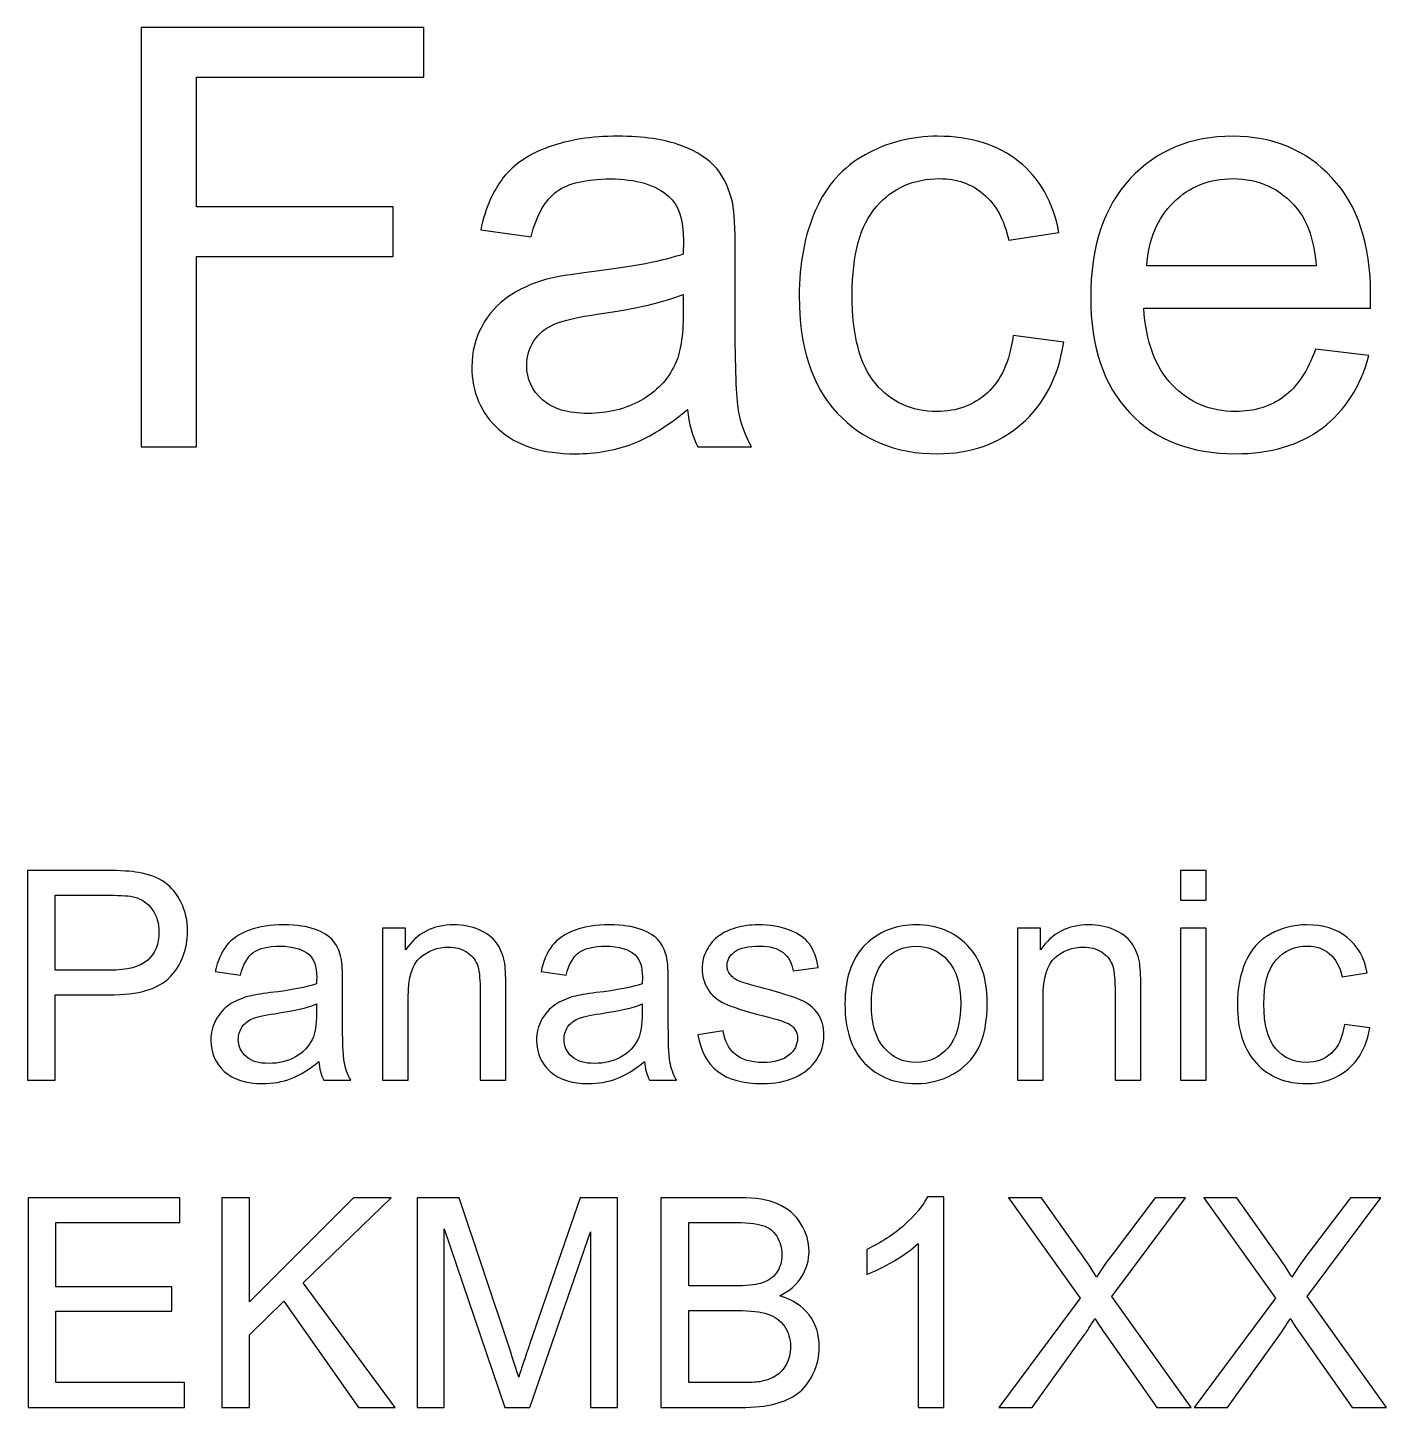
# Model space of a CAD drawing. Header units: inches. Extents: x -3.1 to 14.9, y -9.8 to 5.5.
# Drawn here: x 8.542 to 9.316, y 3.366 to 4.151 of the extents above; entities that cross this region are included whole.
import ezdxf

# ---------------------------------------------------------------- set-up
doc = ezdxf.new("R2010")
doc.units = ezdxf.units.IN
doc.header["$MEASUREMENT"] = 0
doc.layers.add('Layer 1', color=7, linetype='Continuous')

msp = doc.modelspace()

# ---------------------------------------------------------------- linework, layer by layer
at = {"layer": 'Layer 1', "color": 250}
for points, knots in [([(8.6067, 3.91239), (8.6067, 3.91239), (8.6067, 4.151), (8.6067, 4.151), (8.6067, 4.151), (8.6067, 4.151), (8.7677, 4.151), (8.7677, 4.151), (8.7677, 4.151), (8.7677, 4.151), (8.7677, 4.12283), (8.7677, 4.12283), (8.7677, 4.12283), (8.7677, 4.12283), (8.63831, 4.12283), (8.63831, 4.12283), (8.63831, 4.12283), (8.63831, 4.12283), (8.63831, 4.04894), (8.63831, 4.04894), (8.63831, 4.04894), (8.63831, 4.04894), (8.75026, 4.04894), (8.75026, 4.04894), (8.75026, 4.04894), (8.75026, 4.04894), (8.75026, 4.02078), (8.75026, 4.02078), (8.75026, 4.02078), (8.75026, 4.02078), (8.63831, 4.02078), (8.63831, 4.02078), (8.63831, 4.02078), (8.63831, 4.02078), (8.63831, 3.91239), (8.63831, 3.91239), (8.63831, 3.91239), (8.63831, 3.91239), (8.6067, 3.91239), (8.6067, 3.91239)], [0, 0, 0, 0, 0.090909, 0.090909, 0.090909, 0.090909, 0.181818, 0.181818, 0.181818, 0.181818, 0.272727, 0.272727, 0.272727, 0.272727, 0.363636, 0.363636, 0.363636, 0.363636, 0.454545, 0.454545, 0.454545, 0.454545, 0.545455, 0.545455, 0.545455, 0.545455, 0.636364, 0.636364, 0.636364, 0.636364, 0.727273, 0.727273, 0.727273, 0.727273, 0.818182, 0.818182, 0.818182, 0.818182, 1, 1, 1, 1]), ([(8.91776, 3.93372), (8.90687, 3.9245), (8.89642, 3.918), (8.88642, 3.91417), (8.88642, 3.91417), (8.87637, 3.91039), (8.86559, 3.9085), (8.85409, 3.9085), (8.85409, 3.9085), (8.83509, 3.9085), (8.82053, 3.91311), (8.81031, 3.92239), (8.81031, 3.92239), (8.80014, 3.93167), (8.79503, 3.94355), (8.79503, 3.95794), (8.79503, 3.95794), (8.79503, 3.96644), (8.79692, 3.97417), (8.80081, 3.98117), (8.80081, 3.98117), (8.80464, 3.98817), (8.8097, 3.99378), (8.81592, 3.998), (8.81592, 3.998), (8.8222, 4.00222), (8.8292, 4.00544), (8.83703, 4.00761), (8.83703, 4.00761), (8.84276, 4.00911), (8.85142, 4.01061), (8.86303, 4.012), (8.86303, 4.012), (8.8867, 4.01483), (8.90414, 4.01817), (8.91531, 4.02211), (8.91531, 4.02211), (8.91542, 4.02611), (8.91548, 4.02867), (8.91548, 4.02972), (8.91548, 4.02972), (8.91548, 4.04167), (8.9127, 4.05011), (8.90714, 4.05494), (8.90714, 4.05494), (8.8997, 4.06161), (8.88853, 4.06489), (8.87381, 4.06489), (8.87381, 4.06489), (8.86003, 4.06489), (8.84987, 4.0625), (8.84326, 4.05767), (8.84326, 4.05767), (8.8367, 4.05283), (8.83187, 4.04428), (8.8287, 4.032), (8.8287, 4.032), (8.8287, 4.032), (8.80009, 4.03594), (8.80009, 4.03594), (8.80009, 4.03594), (8.8027, 4.04817), (8.80698, 4.05811), (8.81292, 4.06561), (8.81292, 4.06561), (8.81887, 4.07317), (8.82753, 4.079), (8.83881, 4.08306), (8.83881, 4.08306), (8.85009, 4.08711), (8.86314, 4.08917), (8.87803, 4.08917), (8.87803, 4.08917), (8.89281, 4.08917), (8.90476, 4.08739), (8.91398, 4.08394), (8.91398, 4.08394), (8.9232, 4.08044), (8.92998, 4.07611), (8.93437, 4.07083), (8.93437, 4.07083), (8.9387, 4.06555), (8.9417, 4.05894), (8.94348, 4.05089), (8.94348, 4.05089), (8.94442, 4.04589), (8.94492, 4.03689), (8.94492, 4.02389), (8.94492, 4.02389), (8.94492, 4.02389), (8.94492, 3.98483), (8.94492, 3.98483), (8.94492, 3.98483), (8.94492, 3.95755), (8.94553, 3.94033), (8.94681, 3.93317), (8.94681, 3.93317), (8.94803, 3.92594), (8.95053, 3.919), (8.9542, 3.91239), (8.9542, 3.91239), (8.9542, 3.91239), (8.92359, 3.91239), (8.92359, 3.91239), (8.92359, 3.91239), (8.92059, 3.91844), (8.91859, 3.92555), (8.91776, 3.93372)], [0, 0, 0, 0, 0.035714, 0.035714, 0.035714, 0.035714, 0.071429, 0.071429, 0.071429, 0.071429, 0.107143, 0.107143, 0.107143, 0.107143, 0.142857, 0.142857, 0.142857, 0.142857, 0.178571, 0.178571, 0.178571, 0.178571, 0.214286, 0.214286, 0.214286, 0.214286, 0.25, 0.25, 0.25, 0.25, 0.285714, 0.285714, 0.285714, 0.285714, 0.321429, 0.321429, 0.321429, 0.321429, 0.357143, 0.357143, 0.357143, 0.357143, 0.392857, 0.392857, 0.392857, 0.392857, 0.428571, 0.428571, 0.428571, 0.428571, 0.464286, 0.464286, 0.464286, 0.464286, 0.5, 0.5, 0.5, 0.5, 0.535714, 0.535714, 0.535714, 0.535714, 0.571429, 0.571429, 0.571429, 0.571429, 0.607143, 0.607143, 0.607143, 0.607143, 0.642857, 0.642857, 0.642857, 0.642857, 0.678571, 0.678571, 0.678571, 0.678571, 0.714286, 0.714286, 0.714286, 0.714286, 0.75, 0.75, 0.75, 0.75, 0.785714, 0.785714, 0.785714, 0.785714, 0.821429, 0.821429, 0.821429, 0.821429, 0.857143, 0.857143, 0.857143, 0.857143, 0.892857, 0.892857, 0.892857, 0.892857, 0.928571, 0.928571, 0.928571, 0.928571, 1, 1, 1, 1]), ([(9.10315, 3.97572), (9.10315, 3.97572), (9.13192, 3.97194), (9.13192, 3.97194), (9.13192, 3.97194), (9.12881, 3.95211), (9.12076, 3.93655), (9.10776, 3.92533), (9.10776, 3.92533), (9.09481, 3.91411), (9.07887, 3.9085), (9.05998, 3.9085), (9.05998, 3.9085), (9.03637, 3.9085), (9.01731, 3.91622), (9.00298, 3.93167), (9.00298, 3.93167), (8.98859, 3.94711), (8.98137, 3.96928), (8.98137, 3.99817), (8.98137, 3.99817), (8.98137, 4.01683), (8.98448, 4.03317), (8.99065, 4.04717), (8.99065, 4.04717), (8.99687, 4.06117), (9.00626, 4.07167), (9.01892, 4.07867), (9.01892, 4.07867), (9.03153, 4.08567), (9.04531, 4.08917), (9.06015, 4.08917), (9.06015, 4.08917), (9.07892, 4.08917), (9.09431, 4.08439), (9.1062, 4.07489), (9.1062, 4.07489), (9.11815, 4.06539), (9.12581, 4.05194), (9.1292, 4.03444), (9.1292, 4.03444), (9.1292, 4.03444), (9.1007, 4.03005), (9.1007, 4.03005), (9.1007, 4.03005), (9.09798, 4.04167), (9.0932, 4.05039), (9.08631, 4.05628), (9.08631, 4.05628), (9.07942, 4.06211), (9.07109, 4.06505), (9.06131, 4.06505), (9.06131, 4.06505), (9.04653, 4.06505), (9.03453, 4.05978), (9.02531, 4.04917), (9.02531, 4.04917), (9.01609, 4.03861), (9.01148, 4.02189), (9.01148, 3.999), (9.01148, 3.999), (9.01148, 3.97578), (9.01592, 3.95889), (9.02487, 3.94833), (9.02487, 3.94833), (9.03376, 3.93783), (9.04537, 3.93255), (9.0597, 3.93255), (9.0597, 3.93255), (9.0712, 3.93255), (9.08076, 3.93611), (9.08848, 3.94317), (9.08848, 3.94317), (9.0962, 3.95022), (9.10109, 3.96105), (9.10315, 3.97572)], [0, 0, 0, 0, 0.05, 0.05, 0.05, 0.05, 0.1, 0.1, 0.1, 0.1, 0.15, 0.15, 0.15, 0.15, 0.2, 0.2, 0.2, 0.2, 0.25, 0.25, 0.25, 0.25, 0.3, 0.3, 0.3, 0.3, 0.35, 0.35, 0.35, 0.35, 0.4, 0.4, 0.4, 0.4, 0.45, 0.45, 0.45, 0.45, 0.5, 0.5, 0.5, 0.5, 0.55, 0.55, 0.55, 0.55, 0.6, 0.6, 0.6, 0.6, 0.65, 0.65, 0.65, 0.65, 0.7, 0.7, 0.7, 0.7, 0.75, 0.75, 0.75, 0.75, 0.8, 0.8, 0.8, 0.8, 0.85, 0.85, 0.85, 0.85, 0.9, 0.9, 0.9, 0.9, 1, 1, 1, 1]), ([(9.27531, 3.96805), (9.27531, 3.96805), (9.30559, 3.96433), (9.30559, 3.96433), (9.30559, 3.96433), (9.30081, 3.94661), (9.29198, 3.93289), (9.27909, 3.92311), (9.27909, 3.92311), (9.26615, 3.91339), (9.24965, 3.9085), (9.22959, 3.9085), (9.22959, 3.9085), (9.20431, 3.9085), (9.18426, 3.91628), (9.16948, 3.93183), (9.16948, 3.93183), (9.15465, 3.94739), (9.14726, 3.96922), (9.14726, 3.99733), (9.14726, 3.99733), (9.14726, 4.02644), (9.15476, 4.049), (9.1697, 4.06505), (9.1697, 4.06505), (9.1847, 4.08111), (9.20409, 4.08917), (9.22798, 4.08917), (9.22798, 4.08917), (9.25109, 4.08917), (9.26998, 4.08128), (9.28459, 4.06555), (9.28459, 4.06555), (9.29926, 4.04983), (9.30659, 4.02767), (9.30659, 3.99917), (9.30659, 3.99917), (9.30659, 3.99739), (9.30654, 3.99478), (9.30643, 3.99133), (9.30643, 3.99133), (9.30643, 3.99133), (9.17754, 3.99133), (9.17754, 3.99133), (9.17754, 3.99133), (9.17859, 3.97233), (9.18398, 3.95778), (9.19365, 3.94772), (9.19365, 3.94772), (9.20331, 3.93761), (9.21531, 3.93255), (9.22976, 3.93255), (9.22976, 3.93255), (9.24048, 3.93255), (9.24965, 3.93539), (9.25726, 3.94105), (9.25726, 3.94105), (9.26487, 3.94667), (9.27087, 3.95567), (9.27531, 3.96805)], [0, 0, 0, 0, 0.0625, 0.0625, 0.0625, 0.0625, 0.125, 0.125, 0.125, 0.125, 0.1875, 0.1875, 0.1875, 0.1875, 0.25, 0.25, 0.25, 0.25, 0.3125, 0.3125, 0.3125, 0.3125, 0.375, 0.375, 0.375, 0.375, 0.4375, 0.4375, 0.4375, 0.4375, 0.5, 0.5, 0.5, 0.5, 0.5625, 0.5625, 0.5625, 0.5625, 0.625, 0.625, 0.625, 0.625, 0.6875, 0.6875, 0.6875, 0.6875, 0.75, 0.75, 0.75, 0.75, 0.8125, 0.8125, 0.8125, 0.8125, 0.875, 0.875, 0.875, 0.875, 1, 1, 1, 1]), ([(9.17915, 4.01544), (9.17915, 4.01544), (9.27565, 4.01544), (9.27565, 4.01544), (9.27565, 4.01544), (9.27437, 4.02994), (9.27065, 4.04089), (9.26459, 4.04811), (9.26459, 4.04811), (9.25526, 4.05939), (9.24315, 4.06505), (9.22831, 4.06505), (9.22831, 4.06505), (9.21487, 4.06505), (9.20354, 4.06055), (9.19437, 4.05155), (9.19437, 4.05155), (9.1852, 4.04255), (9.18015, 4.0305), (9.17915, 4.01544)], [0, 0, 0, 0, 0.166667, 0.166667, 0.166667, 0.166667, 0.333333, 0.333333, 0.333333, 0.333333, 0.5, 0.5, 0.5, 0.5, 0.666667, 0.666667, 0.666667, 0.666667, 1, 1, 1, 1]), ([(8.91531, 3.99917), (8.90464, 3.99478), (8.8887, 3.99111), (8.86748, 3.98805), (8.86748, 3.98805), (8.85542, 3.98633), (8.84687, 3.98439), (8.84192, 3.98222), (8.84192, 3.98222), (8.83692, 3.98005), (8.83303, 3.97689), (8.83037, 3.97267), (8.83037, 3.97267), (8.82764, 3.9685), (8.82626, 3.96389), (8.82626, 3.95878), (8.82626, 3.95878), (8.82626, 3.95094), (8.82926, 3.94444), (8.83514, 3.93922), (8.83514, 3.93922), (8.84103, 3.93405), (8.8497, 3.93144), (8.86109, 3.93144), (8.86109, 3.93144), (8.87237, 3.93144), (8.88242, 3.93389), (8.8912, 3.93883), (8.8912, 3.93883), (8.89998, 3.94378), (8.90648, 3.95055), (8.91059, 3.95911), (8.91059, 3.95911), (8.91376, 3.96572), (8.91531, 3.9755), (8.91531, 3.98839), (8.91531, 3.98839), (8.91531, 3.98839), (8.91531, 3.99917), (8.91531, 3.99917)], [0, 0, 0, 0, 0.090909, 0.090909, 0.090909, 0.090909, 0.181818, 0.181818, 0.181818, 0.181818, 0.272727, 0.272727, 0.272727, 0.272727, 0.363636, 0.363636, 0.363636, 0.363636, 0.454545, 0.454545, 0.454545, 0.454545, 0.545455, 0.545455, 0.545455, 0.545455, 0.636364, 0.636364, 0.636364, 0.636364, 0.727273, 0.727273, 0.727273, 0.727273, 0.818182, 0.818182, 0.818182, 0.818182, 1, 1, 1, 1]), ([(8.54215, 3.55206), (8.54215, 3.55206), (8.54215, 3.67136), (8.54215, 3.67136), (8.54215, 3.67136), (8.54215, 3.67136), (8.58715, 3.67136), (8.58715, 3.67136), (8.58715, 3.67136), (8.59506, 3.67136), (8.60112, 3.67098), (8.60528, 3.67022), (8.60528, 3.67022), (8.61115, 3.66925), (8.61606, 3.66739), (8.62003, 3.66464), (8.62003, 3.66464), (8.62398, 3.66192), (8.62717, 3.65806), (8.62959, 3.65314), (8.62959, 3.65314), (8.632, 3.6482), (8.6332, 3.64278), (8.6332, 3.63686), (8.6332, 3.63686), (8.6332, 3.62672), (8.62998, 3.61811), (8.62353, 3.61109), (8.62353, 3.61109), (8.61706, 3.60409), (8.60539, 3.60056), (8.58853, 3.60056), (8.58853, 3.60056), (8.58853, 3.60056), (8.55792, 3.60056), (8.55792, 3.60056), (8.55792, 3.60056), (8.55792, 3.60056), (8.55792, 3.55206), (8.55792, 3.55206), (8.55792, 3.55206), (8.55792, 3.55206), (8.54215, 3.55206), (8.54215, 3.55206)], [0, 0, 0, 0, 0.083333, 0.083333, 0.083333, 0.083333, 0.166667, 0.166667, 0.166667, 0.166667, 0.25, 0.25, 0.25, 0.25, 0.333333, 0.333333, 0.333333, 0.333333, 0.416667, 0.416667, 0.416667, 0.416667, 0.5, 0.5, 0.5, 0.5, 0.583333, 0.583333, 0.583333, 0.583333, 0.666667, 0.666667, 0.666667, 0.666667, 0.75, 0.75, 0.75, 0.75, 0.833333, 0.833333, 0.833333, 0.833333, 1, 1, 1, 1]), ([(9.1983, 3.6545), (9.1983, 3.6545), (9.1983, 3.67136), (9.1983, 3.67136), (9.1983, 3.67136), (9.1983, 3.67136), (9.21297, 3.67136), (9.21297, 3.67136), (9.21297, 3.67136), (9.21297, 3.67136), (9.21297, 3.6545), (9.21297, 3.6545), (9.21297, 3.6545), (9.21297, 3.6545), (9.1983, 3.6545), (9.1983, 3.6545)], [0, 0, 0, 0, 0.2, 0.2, 0.2, 0.2, 0.4, 0.4, 0.4, 0.4, 0.6, 0.6, 0.6, 0.6, 1, 1, 1, 1]), ([(8.55792, 3.61464), (8.55792, 3.61464), (8.58878, 3.61464), (8.58878, 3.61464), (8.58878, 3.61464), (8.59898, 3.61464), (8.60623, 3.61653), (8.6105, 3.62033), (8.6105, 3.62033), (8.61478, 3.62414), (8.61692, 3.62948), (8.61692, 3.63636), (8.61692, 3.63636), (8.61692, 3.64136), (8.61567, 3.64564), (8.61315, 3.6492), (8.61315, 3.6492), (8.61062, 3.65275), (8.60731, 3.65509), (8.60317, 3.65622), (8.60317, 3.65622), (8.6005, 3.65692), (8.59562, 3.65728), (8.58845, 3.65728), (8.58845, 3.65728), (8.58845, 3.65728), (8.55792, 3.65728), (8.55792, 3.65728), (8.55792, 3.65728), (8.55792, 3.65728), (8.55792, 3.61464), (8.55792, 3.61464)], [0, 0, 0, 0, 0.111111, 0.111111, 0.111111, 0.111111, 0.222222, 0.222222, 0.222222, 0.222222, 0.333333, 0.333333, 0.333333, 0.333333, 0.444444, 0.444444, 0.444444, 0.444444, 0.555556, 0.555556, 0.555556, 0.555556, 0.666667, 0.666667, 0.666667, 0.666667, 0.777778, 0.777778, 0.777778, 0.777778, 1, 1, 1, 1]), ([(8.70784, 3.56272), (8.70239, 3.55811), (8.69717, 3.55487), (8.69217, 3.55295), (8.69217, 3.55295), (8.68714, 3.55106), (8.68176, 3.55011), (8.676, 3.55011), (8.676, 3.55011), (8.6665, 3.55011), (8.65923, 3.55242), (8.65411, 3.55706), (8.65411, 3.55706), (8.64903, 3.5617), (8.64648, 3.56764), (8.64648, 3.57484), (8.64648, 3.57484), (8.64648, 3.57909), (8.64742, 3.58295), (8.64937, 3.58645), (8.64937, 3.58645), (8.65128, 3.58995), (8.65381, 3.59275), (8.65692, 3.59487), (8.65692, 3.59487), (8.66006, 3.59698), (8.66356, 3.59859), (8.66748, 3.59967), (8.66748, 3.59967), (8.67034, 3.60042), (8.67467, 3.60117), (8.68048, 3.60187), (8.68048, 3.60187), (8.69231, 3.60328), (8.70103, 3.60495), (8.70661, 3.60692), (8.70661, 3.60692), (8.70667, 3.60892), (8.7067, 3.6102), (8.7067, 3.61072), (8.7067, 3.61072), (8.7067, 3.6167), (8.70531, 3.62092), (8.70253, 3.62333), (8.70253, 3.62333), (8.69881, 3.62667), (8.69322, 3.62831), (8.68587, 3.62831), (8.68587, 3.62831), (8.67898, 3.62831), (8.67389, 3.62711), (8.67059, 3.6247), (8.67059, 3.6247), (8.66731, 3.62228), (8.66489, 3.618), (8.66331, 3.61186), (8.66331, 3.61186), (8.66331, 3.61186), (8.649, 3.61383), (8.649, 3.61383), (8.649, 3.61383), (8.65031, 3.61995), (8.65245, 3.62492), (8.65542, 3.62867), (8.65542, 3.62867), (8.65839, 3.63245), (8.66273, 3.63536), (8.66837, 3.63739), (8.66837, 3.63739), (8.674, 3.63942), (8.68053, 3.64045), (8.68798, 3.64045), (8.68798, 3.64045), (8.69537, 3.64045), (8.70134, 3.63956), (8.70595, 3.63783), (8.70595, 3.63783), (8.71056, 3.63609), (8.71395, 3.63392), (8.71614, 3.63128), (8.71614, 3.63128), (8.71831, 3.62864), (8.71981, 3.62533), (8.7207, 3.62131), (8.7207, 3.62131), (8.72117, 3.61881), (8.72142, 3.61431), (8.72142, 3.60781), (8.72142, 3.60781), (8.72142, 3.60781), (8.72142, 3.58828), (8.72142, 3.58828), (8.72142, 3.58828), (8.72142, 3.57464), (8.72172, 3.56603), (8.72237, 3.56245), (8.72237, 3.56245), (8.72298, 3.55884), (8.72422, 3.55537), (8.72606, 3.55206), (8.72606, 3.55206), (8.72606, 3.55206), (8.71075, 3.55206), (8.71075, 3.55206), (8.71075, 3.55206), (8.70925, 3.55509), (8.70825, 3.55864), (8.70784, 3.56272)], [0, 0, 0, 0, 0.035714, 0.035714, 0.035714, 0.035714, 0.071429, 0.071429, 0.071429, 0.071429, 0.107143, 0.107143, 0.107143, 0.107143, 0.142857, 0.142857, 0.142857, 0.142857, 0.178571, 0.178571, 0.178571, 0.178571, 0.214286, 0.214286, 0.214286, 0.214286, 0.25, 0.25, 0.25, 0.25, 0.285714, 0.285714, 0.285714, 0.285714, 0.321429, 0.321429, 0.321429, 0.321429, 0.357143, 0.357143, 0.357143, 0.357143, 0.392857, 0.392857, 0.392857, 0.392857, 0.428571, 0.428571, 0.428571, 0.428571, 0.464286, 0.464286, 0.464286, 0.464286, 0.5, 0.5, 0.5, 0.5, 0.535714, 0.535714, 0.535714, 0.535714, 0.571429, 0.571429, 0.571429, 0.571429, 0.607143, 0.607143, 0.607143, 0.607143, 0.642857, 0.642857, 0.642857, 0.642857, 0.678571, 0.678571, 0.678571, 0.678571, 0.714286, 0.714286, 0.714286, 0.714286, 0.75, 0.75, 0.75, 0.75, 0.785714, 0.785714, 0.785714, 0.785714, 0.821429, 0.821429, 0.821429, 0.821429, 0.857143, 0.857143, 0.857143, 0.857143, 0.892857, 0.892857, 0.892857, 0.892857, 0.928571, 0.928571, 0.928571, 0.928571, 1, 1, 1, 1]), ([(8.74414, 3.55206), (8.74414, 3.55206), (8.74414, 3.63848), (8.74414, 3.63848), (8.74414, 3.63848), (8.74414, 3.63848), (8.75731, 3.63848), (8.75731, 3.63848), (8.75731, 3.63848), (8.75731, 3.63848), (8.75731, 3.6262), (8.75731, 3.6262), (8.75731, 3.6262), (8.76367, 3.6357), (8.77283, 3.64045), (8.78481, 3.64045), (8.78481, 3.64045), (8.79003, 3.64045), (8.79481, 3.6395), (8.79917, 3.63764), (8.79917, 3.63764), (8.80356, 3.63575), (8.80681, 3.63331), (8.80898, 3.63025), (8.80898, 3.63025), (8.81117, 3.62722), (8.81267, 3.62361), (8.81356, 3.61945), (8.81356, 3.61945), (8.81409, 3.61672), (8.81436, 3.61198), (8.81436, 3.6052), (8.81436, 3.6052), (8.81436, 3.6052), (8.81436, 3.55206), (8.81436, 3.55206), (8.81436, 3.55206), (8.81436, 3.55206), (8.7997, 3.55206), (8.7997, 3.55206), (8.7997, 3.55206), (8.7997, 3.55206), (8.7997, 3.60464), (8.7997, 3.60464), (8.7997, 3.60464), (8.7997, 3.61059), (8.79914, 3.61506), (8.798, 3.61803), (8.798, 3.61803), (8.79686, 3.62098), (8.79483, 3.62333), (8.79194, 3.62509), (8.79194, 3.62509), (8.78903, 3.62686), (8.78564, 3.62775), (8.78172, 3.62775), (8.78172, 3.62775), (8.77548, 3.62775), (8.77011, 3.62575), (8.76556, 3.62181), (8.76556, 3.62181), (8.76103, 3.61783), (8.75878, 3.61033), (8.75878, 3.59925), (8.75878, 3.59925), (8.75878, 3.59925), (8.75878, 3.55206), (8.75878, 3.55206), (8.75878, 3.55206), (8.75878, 3.55206), (8.74414, 3.55206), (8.74414, 3.55206)], [0, 0, 0, 0, 0.052632, 0.052632, 0.052632, 0.052632, 0.105263, 0.105263, 0.105263, 0.105263, 0.157895, 0.157895, 0.157895, 0.157895, 0.210526, 0.210526, 0.210526, 0.210526, 0.263158, 0.263158, 0.263158, 0.263158, 0.315789, 0.315789, 0.315789, 0.315789, 0.368421, 0.368421, 0.368421, 0.368421, 0.421053, 0.421053, 0.421053, 0.421053, 0.473684, 0.473684, 0.473684, 0.473684, 0.526316, 0.526316, 0.526316, 0.526316, 0.578947, 0.578947, 0.578947, 0.578947, 0.631579, 0.631579, 0.631579, 0.631579, 0.684211, 0.684211, 0.684211, 0.684211, 0.736842, 0.736842, 0.736842, 0.736842, 0.789474, 0.789474, 0.789474, 0.789474, 0.842105, 0.842105, 0.842105, 0.842105, 0.894737, 0.894737, 0.894737, 0.894737, 1, 1, 1, 1]), ([(8.89322, 3.56272), (8.88778, 3.55811), (8.88256, 3.55487), (8.87756, 3.55295), (8.87756, 3.55295), (8.87253, 3.55106), (8.86714, 3.55011), (8.86139, 3.55011), (8.86139, 3.55011), (8.85189, 3.55011), (8.84461, 3.55242), (8.8395, 3.55706), (8.8395, 3.55706), (8.83442, 3.5617), (8.83186, 3.56764), (8.83186, 3.57484), (8.83186, 3.57484), (8.83186, 3.57909), (8.83281, 3.58295), (8.83475, 3.58645), (8.83475, 3.58645), (8.83667, 3.58995), (8.8392, 3.59275), (8.84231, 3.59487), (8.84231, 3.59487), (8.84544, 3.59698), (8.84894, 3.59859), (8.85286, 3.59967), (8.85286, 3.59967), (8.85572, 3.60042), (8.86006, 3.60117), (8.86586, 3.60187), (8.86586, 3.60187), (8.8777, 3.60328), (8.88642, 3.60495), (8.892, 3.60692), (8.892, 3.60692), (8.89206, 3.60892), (8.89208, 3.6102), (8.89208, 3.61072), (8.89208, 3.61072), (8.89208, 3.6167), (8.8907, 3.62092), (8.88792, 3.62333), (8.88792, 3.62333), (8.8842, 3.62667), (8.87861, 3.62831), (8.87125, 3.62831), (8.87125, 3.62831), (8.86436, 3.62831), (8.85928, 3.62711), (8.85597, 3.6247), (8.85597, 3.6247), (8.8527, 3.62228), (8.85028, 3.618), (8.8487, 3.61186), (8.8487, 3.61186), (8.8487, 3.61186), (8.83439, 3.61383), (8.83439, 3.61383), (8.83439, 3.61383), (8.8357, 3.61995), (8.83783, 3.62492), (8.84081, 3.62867), (8.84081, 3.62867), (8.84378, 3.63245), (8.84811, 3.63536), (8.85375, 3.63739), (8.85375, 3.63739), (8.85939, 3.63942), (8.86592, 3.64045), (8.87336, 3.64045), (8.87336, 3.64045), (8.88075, 3.64045), (8.88672, 3.63956), (8.89133, 3.63783), (8.89133, 3.63783), (8.89594, 3.63609), (8.89933, 3.63392), (8.90153, 3.63128), (8.90153, 3.63128), (8.9037, 3.62864), (8.9052, 3.62533), (8.90608, 3.62131), (8.90608, 3.62131), (8.90656, 3.61881), (8.90681, 3.61431), (8.90681, 3.60781), (8.90681, 3.60781), (8.90681, 3.60781), (8.90681, 3.58828), (8.90681, 3.58828), (8.90681, 3.58828), (8.90681, 3.57464), (8.90711, 3.56603), (8.90775, 3.56245), (8.90775, 3.56245), (8.90836, 3.55884), (8.90961, 3.55537), (8.91144, 3.55206), (8.91144, 3.55206), (8.91144, 3.55206), (8.89614, 3.55206), (8.89614, 3.55206), (8.89614, 3.55206), (8.89464, 3.55509), (8.89364, 3.55864), (8.89322, 3.56272)], [0, 0, 0, 0, 0.035714, 0.035714, 0.035714, 0.035714, 0.071429, 0.071429, 0.071429, 0.071429, 0.107143, 0.107143, 0.107143, 0.107143, 0.142857, 0.142857, 0.142857, 0.142857, 0.178571, 0.178571, 0.178571, 0.178571, 0.214286, 0.214286, 0.214286, 0.214286, 0.25, 0.25, 0.25, 0.25, 0.285714, 0.285714, 0.285714, 0.285714, 0.321429, 0.321429, 0.321429, 0.321429, 0.357143, 0.357143, 0.357143, 0.357143, 0.392857, 0.392857, 0.392857, 0.392857, 0.428571, 0.428571, 0.428571, 0.428571, 0.464286, 0.464286, 0.464286, 0.464286, 0.5, 0.5, 0.5, 0.5, 0.535714, 0.535714, 0.535714, 0.535714, 0.571429, 0.571429, 0.571429, 0.571429, 0.607143, 0.607143, 0.607143, 0.607143, 0.642857, 0.642857, 0.642857, 0.642857, 0.678571, 0.678571, 0.678571, 0.678571, 0.714286, 0.714286, 0.714286, 0.714286, 0.75, 0.75, 0.75, 0.75, 0.785714, 0.785714, 0.785714, 0.785714, 0.821429, 0.821429, 0.821429, 0.821429, 0.857143, 0.857143, 0.857143, 0.857143, 0.892857, 0.892857, 0.892857, 0.892857, 0.928571, 0.928571, 0.928571, 0.928571, 1, 1, 1, 1]), ([(8.92367, 3.57787), (8.92367, 3.57787), (8.93814, 3.58014), (8.93814, 3.58014), (8.93814, 3.58014), (8.93894, 3.57434), (8.94122, 3.56989), (8.94494, 3.56678), (8.94494, 3.56678), (8.94864, 3.5637), (8.95383, 3.56214), (8.96053, 3.56214), (8.96053, 3.56214), (8.96725, 3.56214), (8.97225, 3.56353), (8.9755, 3.56625), (8.9755, 3.56625), (8.97875, 3.569), (8.98039, 3.57222), (8.98039, 3.57589), (8.98039, 3.57589), (8.98039, 3.57922), (8.97894, 3.58181), (8.97606, 3.58372), (8.97606, 3.58372), (8.97406, 3.58503), (8.96906, 3.58667), (8.96108, 3.58867), (8.96108, 3.58867), (8.95036, 3.59139), (8.94289, 3.59372), (8.93875, 3.59572), (8.93875, 3.59572), (8.93461, 3.5977), (8.93144, 3.60045), (8.92931, 3.60395), (8.92931, 3.60395), (8.92717, 3.60745), (8.92608, 3.61131), (8.92608, 3.61553), (8.92608, 3.61553), (8.92608, 3.61939), (8.92697, 3.62295), (8.92875, 3.62622), (8.92875, 3.62622), (8.9305, 3.62953), (8.93292, 3.63225), (8.93594, 3.63442), (8.93594, 3.63442), (8.93822, 3.63609), (8.94133, 3.63753), (8.94525, 3.6387), (8.94525, 3.6387), (8.94919, 3.63986), (8.95342, 3.64045), (8.95792, 3.64045), (8.95792, 3.64045), (8.96469, 3.64045), (8.97064, 3.63945), (8.97578, 3.6375), (8.97578, 3.6375), (8.98092, 3.63556), (8.98469, 3.63292), (8.98714, 3.62959), (8.98714, 3.62959), (8.98958, 3.62622), (8.99125, 3.62178), (8.99217, 3.6162), (8.99217, 3.6162), (8.99217, 3.6162), (8.97786, 3.61422), (8.97786, 3.61422), (8.97786, 3.61422), (8.97719, 3.61867), (8.9753, 3.62214), (8.97219, 3.62464), (8.97219, 3.62464), (8.96908, 3.62714), (8.96467, 3.62839), (8.95897, 3.62839), (8.95897, 3.62839), (8.95225, 3.62839), (8.94744, 3.62728), (8.94458, 3.62506), (8.94458, 3.62506), (8.94169, 3.62283), (8.94025, 3.62022), (8.94025, 3.61725), (8.94025, 3.61725), (8.94025, 3.61533), (8.94086, 3.61364), (8.94206, 3.61211), (8.94206, 3.61211), (8.94325, 3.61053), (8.94511, 3.60925), (8.94767, 3.6082), (8.94767, 3.6082), (8.94914, 3.60767), (8.95344, 3.60642), (8.96061, 3.60448), (8.96061, 3.60448), (8.97097, 3.6017), (8.97819, 3.59945), (8.98228, 3.59767), (8.98228, 3.59767), (8.98639, 3.59592), (8.98961, 3.59333), (8.99194, 3.58998), (8.99194, 3.58998), (8.99428, 3.58661), (8.99544, 3.58245), (8.99544, 3.57745), (8.99544, 3.57745), (8.99544, 3.57256), (8.994, 3.56798), (8.99117, 3.56364), (8.99117, 3.56364), (8.9883, 3.55934), (8.98419, 3.556), (8.97883, 3.55364), (8.97883, 3.55364), (8.97347, 3.55128), (8.96739, 3.55011), (8.96061, 3.55011), (8.96061, 3.55011), (8.94936, 3.55011), (8.94081, 3.55245), (8.93492, 3.55711), (8.93492, 3.55711), (8.92903, 3.56178), (8.92528, 3.5687), (8.92367, 3.57787)], [0, 0, 0, 0, 0.029412, 0.029412, 0.029412, 0.029412, 0.058824, 0.058824, 0.058824, 0.058824, 0.088235, 0.088235, 0.088235, 0.088235, 0.117647, 0.117647, 0.117647, 0.117647, 0.147059, 0.147059, 0.147059, 0.147059, 0.176471, 0.176471, 0.176471, 0.176471, 0.205882, 0.205882, 0.205882, 0.205882, 0.235294, 0.235294, 0.235294, 0.235294, 0.264706, 0.264706, 0.264706, 0.264706, 0.294118, 0.294118, 0.294118, 0.294118, 0.323529, 0.323529, 0.323529, 0.323529, 0.352941, 0.352941, 0.352941, 0.352941, 0.382353, 0.382353, 0.382353, 0.382353, 0.411765, 0.411765, 0.411765, 0.411765, 0.441176, 0.441176, 0.441176, 0.441176, 0.470588, 0.470588, 0.470588, 0.470588, 0.5, 0.5, 0.5, 0.5, 0.529412, 0.529412, 0.529412, 0.529412, 0.558824, 0.558824, 0.558824, 0.558824, 0.588235, 0.588235, 0.588235, 0.588235, 0.617647, 0.617647, 0.617647, 0.617647, 0.647059, 0.647059, 0.647059, 0.647059, 0.676471, 0.676471, 0.676471, 0.676471, 0.705882, 0.705882, 0.705882, 0.705882, 0.735294, 0.735294, 0.735294, 0.735294, 0.764706, 0.764706, 0.764706, 0.764706, 0.794118, 0.794118, 0.794118, 0.794118, 0.823529, 0.823529, 0.823529, 0.823529, 0.852941, 0.852941, 0.852941, 0.852941, 0.882353, 0.882353, 0.882353, 0.882353, 0.911765, 0.911765, 0.911765, 0.911765, 0.941176, 0.941176, 0.941176, 0.941176, 1, 1, 1, 1]), ([(9.00739, 3.59528), (9.00739, 3.61128), (9.01183, 3.62314), (9.02075, 3.63083), (9.02075, 3.63083), (9.02817, 3.63722), (9.03722, 3.64045), (9.04792, 3.64045), (9.04792, 3.64045), (9.05981, 3.64045), (9.06953, 3.63656), (9.07706, 3.62875), (9.07706, 3.62875), (9.08461, 3.62098), (9.08836, 3.61022), (9.08836, 3.5965), (9.08836, 3.5965), (9.08836, 3.58537), (9.08669, 3.57661), (9.08336, 3.57025), (9.08336, 3.57025), (9.08003, 3.56387), (9.07517, 3.55892), (9.06881, 3.55539), (9.06881, 3.55539), (9.06242, 3.55187), (9.05547, 3.55011), (9.04792, 3.55011), (9.04792, 3.55011), (9.03583, 3.55011), (9.02606, 3.55398), (9.01858, 3.56175), (9.01858, 3.56175), (9.01111, 3.5695), (9.00739, 3.58067), (9.00739, 3.59528)], [0, 0, 0, 0, 0.1, 0.1, 0.1, 0.1, 0.2, 0.2, 0.2, 0.2, 0.3, 0.3, 0.3, 0.3, 0.4, 0.4, 0.4, 0.4, 0.5, 0.5, 0.5, 0.5, 0.6, 0.6, 0.6, 0.6, 0.7, 0.7, 0.7, 0.7, 0.8, 0.8, 0.8, 0.8, 1, 1, 1, 1]), ([(9.10556, 3.55206), (9.10556, 3.55206), (9.10556, 3.63848), (9.10556, 3.63848), (9.10556, 3.63848), (9.10556, 3.63848), (9.11872, 3.63848), (9.11872, 3.63848), (9.11872, 3.63848), (9.11872, 3.63848), (9.11872, 3.6262), (9.11872, 3.6262), (9.11872, 3.6262), (9.12508, 3.6357), (9.13425, 3.64045), (9.14622, 3.64045), (9.14622, 3.64045), (9.15144, 3.64045), (9.15622, 3.6395), (9.16058, 3.63764), (9.16058, 3.63764), (9.16497, 3.63575), (9.16822, 3.63331), (9.17039, 3.63025), (9.17039, 3.63025), (9.17258, 3.62722), (9.17408, 3.62361), (9.17497, 3.61945), (9.17497, 3.61945), (9.1755, 3.61672), (9.17578, 3.61198), (9.17578, 3.6052), (9.17578, 3.6052), (9.17578, 3.6052), (9.17578, 3.55206), (9.17578, 3.55206), (9.17578, 3.55206), (9.17578, 3.55206), (9.16111, 3.55206), (9.16111, 3.55206), (9.16111, 3.55206), (9.16111, 3.55206), (9.16111, 3.60464), (9.16111, 3.60464), (9.16111, 3.60464), (9.16111, 3.61059), (9.16056, 3.61506), (9.15942, 3.61803), (9.15942, 3.61803), (9.15828, 3.62098), (9.15625, 3.62333), (9.15336, 3.62509), (9.15336, 3.62509), (9.15044, 3.62686), (9.14706, 3.62775), (9.14314, 3.62775), (9.14314, 3.62775), (9.13689, 3.62775), (9.13153, 3.62575), (9.12697, 3.62181), (9.12697, 3.62181), (9.12244, 3.61783), (9.12019, 3.61033), (9.12019, 3.59925), (9.12019, 3.59925), (9.12019, 3.59925), (9.12019, 3.55206), (9.12019, 3.55206), (9.12019, 3.55206), (9.12019, 3.55206), (9.10556, 3.55206), (9.10556, 3.55206)], [0, 0, 0, 0, 0.052632, 0.052632, 0.052632, 0.052632, 0.105263, 0.105263, 0.105263, 0.105263, 0.157895, 0.157895, 0.157895, 0.157895, 0.210526, 0.210526, 0.210526, 0.210526, 0.263158, 0.263158, 0.263158, 0.263158, 0.315789, 0.315789, 0.315789, 0.315789, 0.368421, 0.368421, 0.368421, 0.368421, 0.421053, 0.421053, 0.421053, 0.421053, 0.473684, 0.473684, 0.473684, 0.473684, 0.526316, 0.526316, 0.526316, 0.526316, 0.578947, 0.578947, 0.578947, 0.578947, 0.631579, 0.631579, 0.631579, 0.631579, 0.684211, 0.684211, 0.684211, 0.684211, 0.736842, 0.736842, 0.736842, 0.736842, 0.789474, 0.789474, 0.789474, 0.789474, 0.842105, 0.842105, 0.842105, 0.842105, 0.894737, 0.894737, 0.894737, 0.894737, 1, 1, 1, 1]), ([(9.1983, 3.55206), (9.1983, 3.55206), (9.1983, 3.63848), (9.1983, 3.63848), (9.1983, 3.63848), (9.1983, 3.63848), (9.21297, 3.63848), (9.21297, 3.63848), (9.21297, 3.63848), (9.21297, 3.63848), (9.21297, 3.55206), (9.21297, 3.55206), (9.21297, 3.55206), (9.21297, 3.55206), (9.1983, 3.55206), (9.1983, 3.55206)], [0, 0, 0, 0, 0.2, 0.2, 0.2, 0.2, 0.4, 0.4, 0.4, 0.4, 0.6, 0.6, 0.6, 0.6, 1, 1, 1, 1]), ([(9.29167, 3.58372), (9.29167, 3.58372), (9.30605, 3.58183), (9.30605, 3.58183), (9.30605, 3.58183), (9.3045, 3.57192), (9.30047, 3.56414), (9.29397, 3.55853), (9.29397, 3.55853), (9.2875, 3.55292), (9.27952, 3.55011), (9.27008, 3.55011), (9.27008, 3.55011), (9.25828, 3.55011), (9.24875, 3.55398), (9.24158, 3.5617), (9.24158, 3.5617), (9.23439, 3.56942), (9.23078, 3.5805), (9.23078, 3.59495), (9.23078, 3.59495), (9.23078, 3.60428), (9.23233, 3.61245), (9.23541, 3.61945), (9.23541, 3.61945), (9.23852, 3.62645), (9.24322, 3.6317), (9.24956, 3.6352), (9.24956, 3.6352), (9.25586, 3.6387), (9.26275, 3.64045), (9.27017, 3.64045), (9.27017, 3.64045), (9.27955, 3.64045), (9.28725, 3.63806), (9.29319, 3.63331), (9.29319, 3.63331), (9.29917, 3.62856), (9.303, 3.62183), (9.30469, 3.61309), (9.30469, 3.61309), (9.30469, 3.61309), (9.29044, 3.61089), (9.29044, 3.61089), (9.29044, 3.61089), (9.28908, 3.6167), (9.28669, 3.62106), (9.28325, 3.624), (9.28325, 3.624), (9.2798, 3.62692), (9.27564, 3.62839), (9.27075, 3.62839), (9.27075, 3.62839), (9.26336, 3.62839), (9.25736, 3.62575), (9.25275, 3.62045), (9.25275, 3.62045), (9.24814, 3.61517), (9.24583, 3.60681), (9.24583, 3.59537), (9.24583, 3.59537), (9.24583, 3.58375), (9.24806, 3.57531), (9.25252, 3.57003), (9.25252, 3.57003), (9.25697, 3.56478), (9.26278, 3.56214), (9.26994, 3.56214), (9.26994, 3.56214), (9.27569, 3.56214), (9.28047, 3.56392), (9.28433, 3.56745), (9.28433, 3.56745), (9.28819, 3.57098), (9.29064, 3.57639), (9.29167, 3.58372)], [0, 0, 0, 0, 0.05, 0.05, 0.05, 0.05, 0.1, 0.1, 0.1, 0.1, 0.15, 0.15, 0.15, 0.15, 0.2, 0.2, 0.2, 0.2, 0.25, 0.25, 0.25, 0.25, 0.3, 0.3, 0.3, 0.3, 0.35, 0.35, 0.35, 0.35, 0.4, 0.4, 0.4, 0.4, 0.45, 0.45, 0.45, 0.45, 0.5, 0.5, 0.5, 0.5, 0.55, 0.55, 0.55, 0.55, 0.6, 0.6, 0.6, 0.6, 0.65, 0.65, 0.65, 0.65, 0.7, 0.7, 0.7, 0.7, 0.75, 0.75, 0.75, 0.75, 0.8, 0.8, 0.8, 0.8, 0.85, 0.85, 0.85, 0.85, 0.9, 0.9, 0.9, 0.9, 1, 1, 1, 1]), ([(9.02244, 3.59528), (9.02244, 3.5842), (9.02486, 3.57592), (9.0297, 3.57042), (9.0297, 3.57042), (9.03453, 3.56489), (9.04061, 3.56214), (9.04792, 3.56214), (9.04792, 3.56214), (9.0552, 3.56214), (9.06125, 3.56492), (9.06608, 3.57045), (9.06608, 3.57045), (9.07089, 3.57598), (9.07331, 3.58442), (9.07331, 3.59575), (9.07331, 3.59575), (9.07331, 3.60645), (9.07089, 3.61456), (9.06603, 3.62006), (9.06603, 3.62006), (9.06117, 3.62556), (9.05514, 3.62831), (9.04792, 3.62831), (9.04792, 3.62831), (9.04061, 3.62831), (9.03453, 3.62556), (9.0297, 3.62009), (9.0297, 3.62009), (9.02486, 3.61461), (9.02244, 3.60633), (9.02244, 3.59528)], [0, 0, 0, 0, 0.111111, 0.111111, 0.111111, 0.111111, 0.222222, 0.222222, 0.222222, 0.222222, 0.333333, 0.333333, 0.333333, 0.333333, 0.444444, 0.444444, 0.444444, 0.444444, 0.555556, 0.555556, 0.555556, 0.555556, 0.666667, 0.666667, 0.666667, 0.666667, 0.777778, 0.777778, 0.777778, 0.777778, 1, 1, 1, 1]), ([(8.70661, 3.59545), (8.70128, 3.59325), (8.69331, 3.59142), (8.6827, 3.58989), (8.6827, 3.58989), (8.67667, 3.58903), (8.67239, 3.58806), (8.66992, 3.58698), (8.66992, 3.58698), (8.66742, 3.58589), (8.66548, 3.58431), (8.66414, 3.5822), (8.66414, 3.5822), (8.66278, 3.58011), (8.66209, 3.57781), (8.66209, 3.57525), (8.66209, 3.57525), (8.66209, 3.57134), (8.66359, 3.56809), (8.66653, 3.56548), (8.66653, 3.56548), (8.66948, 3.56289), (8.67381, 3.56159), (8.6795, 3.56159), (8.6795, 3.56159), (8.68514, 3.56159), (8.69017, 3.56281), (8.69456, 3.56528), (8.69456, 3.56528), (8.69895, 3.56775), (8.7022, 3.57114), (8.70425, 3.57542), (8.70425, 3.57542), (8.70584, 3.57872), (8.70661, 3.58361), (8.70661, 3.59006), (8.70661, 3.59006), (8.70661, 3.59006), (8.70661, 3.59545), (8.70661, 3.59545)], [0, 0, 0, 0, 0.090909, 0.090909, 0.090909, 0.090909, 0.181818, 0.181818, 0.181818, 0.181818, 0.272727, 0.272727, 0.272727, 0.272727, 0.363636, 0.363636, 0.363636, 0.363636, 0.454545, 0.454545, 0.454545, 0.454545, 0.545455, 0.545455, 0.545455, 0.545455, 0.636364, 0.636364, 0.636364, 0.636364, 0.727273, 0.727273, 0.727273, 0.727273, 0.818182, 0.818182, 0.818182, 0.818182, 1, 1, 1, 1]), ([(8.892, 3.59545), (8.88667, 3.59325), (8.8787, 3.59142), (8.86808, 3.58989), (8.86808, 3.58989), (8.86206, 3.58903), (8.85778, 3.58806), (8.85531, 3.58698), (8.85531, 3.58698), (8.85281, 3.58589), (8.85086, 3.58431), (8.84953, 3.5822), (8.84953, 3.5822), (8.84817, 3.58011), (8.84747, 3.57781), (8.84747, 3.57525), (8.84747, 3.57525), (8.84747, 3.57134), (8.84897, 3.56809), (8.85192, 3.56548), (8.85192, 3.56548), (8.85486, 3.56289), (8.8592, 3.56159), (8.86489, 3.56159), (8.86489, 3.56159), (8.87053, 3.56159), (8.87556, 3.56281), (8.87994, 3.56528), (8.87994, 3.56528), (8.88433, 3.56775), (8.88758, 3.57114), (8.88964, 3.57542), (8.88964, 3.57542), (8.89122, 3.57872), (8.892, 3.58361), (8.892, 3.59006), (8.892, 3.59006), (8.892, 3.59006), (8.892, 3.59545), (8.892, 3.59545)], [0, 0, 0, 0, 0.090909, 0.090909, 0.090909, 0.090909, 0.181818, 0.181818, 0.181818, 0.181818, 0.272727, 0.272727, 0.272727, 0.272727, 0.363636, 0.363636, 0.363636, 0.363636, 0.454545, 0.454545, 0.454545, 0.454545, 0.545455, 0.545455, 0.545455, 0.545455, 0.636364, 0.636364, 0.636364, 0.636364, 0.727273, 0.727273, 0.727273, 0.727273, 0.818182, 0.818182, 0.818182, 0.818182, 1, 1, 1, 1]), ([(8.54248, 3.36587), (8.54248, 3.36587), (8.54248, 3.48517), (8.54248, 3.48517), (8.54248, 3.48517), (8.54248, 3.48517), (8.62873, 3.48517), (8.62873, 3.48517), (8.62873, 3.48517), (8.62873, 3.48517), (8.62873, 3.47109), (8.62873, 3.47109), (8.62873, 3.47109), (8.62873, 3.47109), (8.55826, 3.47109), (8.55826, 3.47109), (8.55826, 3.47109), (8.55826, 3.47109), (8.55826, 3.43456), (8.55826, 3.43456), (8.55826, 3.43456), (8.55826, 3.43456), (8.62426, 3.43456), (8.62426, 3.43456), (8.62426, 3.43456), (8.62426, 3.43456), (8.62426, 3.42056), (8.62426, 3.42056), (8.62426, 3.42056), (8.62426, 3.42056), (8.55826, 3.42056), (8.55826, 3.42056), (8.55826, 3.42056), (8.55826, 3.42056), (8.55826, 3.37995), (8.55826, 3.37995), (8.55826, 3.37995), (8.55826, 3.37995), (8.6315, 3.37995), (8.6315, 3.37995), (8.6315, 3.37995), (8.6315, 3.37995), (8.6315, 3.36587), (8.6315, 3.36587), (8.6315, 3.36587), (8.6315, 3.36587), (8.54248, 3.36587), (8.54248, 3.36587)], [0, 0, 0, 0, 0.076923, 0.076923, 0.076923, 0.076923, 0.153846, 0.153846, 0.153846, 0.153846, 0.230769, 0.230769, 0.230769, 0.230769, 0.307692, 0.307692, 0.307692, 0.307692, 0.384615, 0.384615, 0.384615, 0.384615, 0.461538, 0.461538, 0.461538, 0.461538, 0.538462, 0.538462, 0.538462, 0.538462, 0.615385, 0.615385, 0.615385, 0.615385, 0.692308, 0.692308, 0.692308, 0.692308, 0.769231, 0.769231, 0.769231, 0.769231, 0.846154, 0.846154, 0.846154, 0.846154, 1, 1, 1, 1]), ([(8.65264, 3.36587), (8.65264, 3.36587), (8.65264, 3.48517), (8.65264, 3.48517), (8.65264, 3.48517), (8.65264, 3.48517), (8.66845, 3.48517), (8.66845, 3.48517), (8.66845, 3.48517), (8.66845, 3.48517), (8.66845, 3.426), (8.66845, 3.426), (8.66845, 3.426), (8.66845, 3.426), (8.7277, 3.48517), (8.7277, 3.48517), (8.7277, 3.48517), (8.7277, 3.48517), (8.74909, 3.48517), (8.74909, 3.48517), (8.74909, 3.48517), (8.74909, 3.48517), (8.69903, 3.43684), (8.69903, 3.43684), (8.69903, 3.43684), (8.69903, 3.43684), (8.75128, 3.36587), (8.75128, 3.36587), (8.75128, 3.36587), (8.75128, 3.36587), (8.73045, 3.36587), (8.73045, 3.36587), (8.73045, 3.36587), (8.73045, 3.36587), (8.68798, 3.42626), (8.68798, 3.42626), (8.68798, 3.42626), (8.68798, 3.42626), (8.66845, 3.4072), (8.66845, 3.4072), (8.66845, 3.4072), (8.66845, 3.4072), (8.66845, 3.36587), (8.66845, 3.36587), (8.66845, 3.36587), (8.66845, 3.36587), (8.65264, 3.36587), (8.65264, 3.36587)], [0, 0, 0, 0, 0.076923, 0.076923, 0.076923, 0.076923, 0.153846, 0.153846, 0.153846, 0.153846, 0.230769, 0.230769, 0.230769, 0.230769, 0.307692, 0.307692, 0.307692, 0.307692, 0.384615, 0.384615, 0.384615, 0.384615, 0.461538, 0.461538, 0.461538, 0.461538, 0.538462, 0.538462, 0.538462, 0.538462, 0.615385, 0.615385, 0.615385, 0.615385, 0.692308, 0.692308, 0.692308, 0.692308, 0.769231, 0.769231, 0.769231, 0.769231, 0.846154, 0.846154, 0.846154, 0.846154, 1, 1, 1, 1]), ([(8.76398, 3.36587), (8.76398, 3.36587), (8.76398, 3.48517), (8.76398, 3.48517), (8.76398, 3.48517), (8.76398, 3.48517), (8.78775, 3.48517), (8.78775, 3.48517), (8.78775, 3.48517), (8.78775, 3.48517), (8.81598, 3.4007), (8.81598, 3.4007), (8.81598, 3.4007), (8.81859, 3.39284), (8.8205, 3.38695), (8.82167, 3.38303), (8.82167, 3.38303), (8.82303, 3.38737), (8.82514, 3.39376), (8.82803, 3.40217), (8.82803, 3.40217), (8.82803, 3.40217), (8.85659, 3.48517), (8.85659, 3.48517), (8.85659, 3.48517), (8.85659, 3.48517), (8.87783, 3.48517), (8.87783, 3.48517), (8.87783, 3.48517), (8.87783, 3.48517), (8.87783, 3.36587), (8.87783, 3.36587), (8.87783, 3.36587), (8.87783, 3.36587), (8.86261, 3.36587), (8.86261, 3.36587), (8.86261, 3.36587), (8.86261, 3.36587), (8.86261, 3.46573), (8.86261, 3.46573), (8.86261, 3.46573), (8.86261, 3.46573), (8.82795, 3.36587), (8.82795, 3.36587), (8.82795, 3.36587), (8.82795, 3.36587), (8.8137, 3.36587), (8.8137, 3.36587), (8.8137, 3.36587), (8.8137, 3.36587), (8.7792, 3.46742), (8.7792, 3.46742), (8.7792, 3.46742), (8.7792, 3.46742), (8.7792, 3.36587), (8.7792, 3.36587), (8.7792, 3.36587), (8.7792, 3.36587), (8.76398, 3.36587), (8.76398, 3.36587)], [0, 0, 0, 0, 0.0625, 0.0625, 0.0625, 0.0625, 0.125, 0.125, 0.125, 0.125, 0.1875, 0.1875, 0.1875, 0.1875, 0.25, 0.25, 0.25, 0.25, 0.3125, 0.3125, 0.3125, 0.3125, 0.375, 0.375, 0.375, 0.375, 0.4375, 0.4375, 0.4375, 0.4375, 0.5, 0.5, 0.5, 0.5, 0.5625, 0.5625, 0.5625, 0.5625, 0.625, 0.625, 0.625, 0.625, 0.6875, 0.6875, 0.6875, 0.6875, 0.75, 0.75, 0.75, 0.75, 0.8125, 0.8125, 0.8125, 0.8125, 0.875, 0.875, 0.875, 0.875, 1, 1, 1, 1]), ([(8.90264, 3.36587), (8.90264, 3.36587), (8.90264, 3.48517), (8.90264, 3.48517), (8.90264, 3.48517), (8.90264, 3.48517), (8.94742, 3.48517), (8.94742, 3.48517), (8.94742, 3.48517), (8.95653, 3.48517), (8.96383, 3.48395), (8.96933, 3.48156), (8.96933, 3.48156), (8.97486, 3.47914), (8.97917, 3.47542), (8.98228, 3.47039), (8.98228, 3.47039), (8.98539, 3.46539), (8.98697, 3.46014), (8.98697, 3.45464), (8.98697, 3.45464), (8.98697, 3.44956), (8.98558, 3.44476), (8.98281, 3.44026), (8.98281, 3.44026), (8.98006, 3.43576), (8.97586, 3.43211), (8.97028, 3.42934), (8.97028, 3.42934), (8.9775, 3.42723), (8.98303, 3.42361), (8.98692, 3.41853), (8.98692, 3.41853), (8.99081, 3.41342), (8.99275, 3.40739), (8.99275, 3.40045), (8.99275, 3.40045), (8.99275, 3.39487), (8.99156, 3.38967), (8.98919, 3.38487), (8.98919, 3.38487), (8.98683, 3.38006), (8.98392, 3.37637), (8.98044, 3.37376), (8.98044, 3.37376), (8.97697, 3.37115), (8.97261, 3.3692), (8.96739, 3.36787), (8.96739, 3.36787), (8.96217, 3.36653), (8.95575, 3.36587), (8.94814, 3.36587), (8.94814, 3.36587), (8.94814, 3.36587), (8.90264, 3.36587), (8.90264, 3.36587)], [0, 0, 0, 0, 0.066667, 0.066667, 0.066667, 0.066667, 0.133333, 0.133333, 0.133333, 0.133333, 0.2, 0.2, 0.2, 0.2, 0.266667, 0.266667, 0.266667, 0.266667, 0.333333, 0.333333, 0.333333, 0.333333, 0.4, 0.4, 0.4, 0.4, 0.466667, 0.466667, 0.466667, 0.466667, 0.533333, 0.533333, 0.533333, 0.533333, 0.6, 0.6, 0.6, 0.6, 0.666667, 0.666667, 0.666667, 0.666667, 0.733333, 0.733333, 0.733333, 0.733333, 0.8, 0.8, 0.8, 0.8, 0.866667, 0.866667, 0.866667, 0.866667, 1, 1, 1, 1]), ([(9.06369, 3.36587), (9.06369, 3.36587), (9.04906, 3.36587), (9.04906, 3.36587), (9.04906, 3.36587), (9.04906, 3.36587), (9.04906, 3.4592), (9.04906, 3.4592), (9.04906, 3.4592), (9.04553, 3.45584), (9.04092, 3.45248), (9.03519, 3.44911), (9.03519, 3.44911), (9.02944, 3.44576), (9.0243, 3.44323), (9.01975, 3.44156), (9.01975, 3.44156), (9.01975, 3.44156), (9.01975, 3.4557), (9.01975, 3.4557), (9.01975, 3.4557), (9.02794, 3.45956), (9.03511, 3.46423), (9.04125, 3.4697), (9.04125, 3.4697), (9.04736, 3.4752), (9.05172, 3.4805), (9.05428, 3.48567), (9.05428, 3.48567), (9.05428, 3.48567), (9.06369, 3.48567), (9.06369, 3.48567), (9.06369, 3.48567), (9.06369, 3.48567), (9.06369, 3.36587), (9.06369, 3.36587)], [0, 0, 0, 0, 0.1, 0.1, 0.1, 0.1, 0.2, 0.2, 0.2, 0.2, 0.3, 0.3, 0.3, 0.3, 0.4, 0.4, 0.4, 0.4, 0.5, 0.5, 0.5, 0.5, 0.6, 0.6, 0.6, 0.6, 0.7, 0.7, 0.7, 0.7, 0.8, 0.8, 0.8, 0.8, 1, 1, 1, 1]), ([(9.09502, 3.36587), (9.09502, 3.36587), (9.14119, 3.42803), (9.14119, 3.42803), (9.14119, 3.42803), (9.14119, 3.42803), (9.1005, 3.48517), (9.1005, 3.48517), (9.1005, 3.48517), (9.1005, 3.48517), (9.11928, 3.48517), (9.11928, 3.48517), (9.11928, 3.48517), (9.11928, 3.48517), (9.14094, 3.45456), (9.14094, 3.45456), (9.14094, 3.45456), (9.14544, 3.44823), (9.14864, 3.44334), (9.15052, 3.43992), (9.15052, 3.43992), (9.15319, 3.44426), (9.15633, 3.44878), (9.15997, 3.4535), (9.15997, 3.4535), (9.15997, 3.4535), (9.184, 3.48517), (9.184, 3.48517), (9.184, 3.48517), (9.184, 3.48517), (9.20117, 3.48517), (9.20117, 3.48517), (9.20117, 3.48517), (9.20117, 3.48517), (9.15925, 3.42895), (9.15925, 3.42895), (9.15925, 3.42895), (9.15925, 3.42895), (9.20441, 3.36587), (9.20441, 3.36587), (9.20441, 3.36587), (9.20441, 3.36587), (9.18489, 3.36587), (9.18489, 3.36587), (9.18489, 3.36587), (9.18489, 3.36587), (9.15486, 3.40842), (9.15486, 3.40842), (9.15486, 3.40842), (9.15317, 3.41087), (9.15144, 3.41353), (9.14964, 3.41639), (9.14964, 3.41639), (9.14697, 3.41206), (9.14508, 3.40909), (9.14394, 3.40745), (9.14394, 3.40745), (9.14394, 3.40745), (9.114, 3.36587), (9.114, 3.36587), (9.114, 3.36587), (9.114, 3.36587), (9.09502, 3.36587), (9.09502, 3.36587)], [0, 0, 0, 0, 0.058824, 0.058824, 0.058824, 0.058824, 0.117647, 0.117647, 0.117647, 0.117647, 0.176471, 0.176471, 0.176471, 0.176471, 0.235294, 0.235294, 0.235294, 0.235294, 0.294118, 0.294118, 0.294118, 0.294118, 0.352941, 0.352941, 0.352941, 0.352941, 0.411765, 0.411765, 0.411765, 0.411765, 0.470588, 0.470588, 0.470588, 0.470588, 0.529412, 0.529412, 0.529412, 0.529412, 0.588235, 0.588235, 0.588235, 0.588235, 0.647059, 0.647059, 0.647059, 0.647059, 0.705882, 0.705882, 0.705882, 0.705882, 0.764706, 0.764706, 0.764706, 0.764706, 0.823529, 0.823529, 0.823529, 0.823529, 0.882353, 0.882353, 0.882353, 0.882353, 1, 1, 1, 1]), ([(9.20619, 3.36587), (9.20619, 3.36587), (9.25236, 3.42803), (9.25236, 3.42803), (9.25236, 3.42803), (9.25236, 3.42803), (9.21166, 3.48517), (9.21166, 3.48517), (9.21166, 3.48517), (9.21166, 3.48517), (9.23044, 3.48517), (9.23044, 3.48517), (9.23044, 3.48517), (9.23044, 3.48517), (9.25211, 3.45456), (9.25211, 3.45456), (9.25211, 3.45456), (9.25661, 3.44823), (9.2598, 3.44334), (9.26169, 3.43992), (9.26169, 3.43992), (9.26436, 3.44426), (9.2675, 3.44878), (9.27113, 3.4535), (9.27113, 3.4535), (9.27113, 3.4535), (9.29516, 3.48517), (9.29516, 3.48517), (9.29516, 3.48517), (9.29516, 3.48517), (9.31233, 3.48517), (9.31233, 3.48517), (9.31233, 3.48517), (9.31233, 3.48517), (9.27041, 3.42895), (9.27041, 3.42895), (9.27041, 3.42895), (9.27041, 3.42895), (9.31558, 3.36587), (9.31558, 3.36587), (9.31558, 3.36587), (9.31558, 3.36587), (9.29605, 3.36587), (9.29605, 3.36587), (9.29605, 3.36587), (9.29605, 3.36587), (9.26602, 3.40842), (9.26602, 3.40842), (9.26602, 3.40842), (9.26433, 3.41087), (9.26261, 3.41353), (9.2608, 3.41639), (9.2608, 3.41639), (9.25813, 3.41206), (9.25624, 3.40909), (9.25511, 3.40745), (9.25511, 3.40745), (9.25511, 3.40745), (9.22516, 3.36587), (9.22516, 3.36587), (9.22516, 3.36587), (9.22516, 3.36587), (9.20619, 3.36587), (9.20619, 3.36587)], [0, 0, 0, 0, 0.058824, 0.058824, 0.058824, 0.058824, 0.117647, 0.117647, 0.117647, 0.117647, 0.176471, 0.176471, 0.176471, 0.176471, 0.235294, 0.235294, 0.235294, 0.235294, 0.294118, 0.294118, 0.294118, 0.294118, 0.352941, 0.352941, 0.352941, 0.352941, 0.411765, 0.411765, 0.411765, 0.411765, 0.470588, 0.470588, 0.470588, 0.470588, 0.529412, 0.529412, 0.529412, 0.529412, 0.588235, 0.588235, 0.588235, 0.588235, 0.647059, 0.647059, 0.647059, 0.647059, 0.705882, 0.705882, 0.705882, 0.705882, 0.764706, 0.764706, 0.764706, 0.764706, 0.823529, 0.823529, 0.823529, 0.823529, 0.882353, 0.882353, 0.882353, 0.882353, 1, 1, 1, 1]), ([(8.91844, 3.43503), (8.91844, 3.43503), (8.94425, 3.43503), (8.94425, 3.43503), (8.94425, 3.43503), (8.95122, 3.43503), (8.95625, 3.4355), (8.95931, 3.43642), (8.95931, 3.43642), (8.96331, 3.43761), (8.96633, 3.43959), (8.96836, 3.44237), (8.96836, 3.44237), (8.97039, 3.44514), (8.97142, 3.44861), (8.97142, 3.45278), (8.97142, 3.45278), (8.97142, 3.45673), (8.97047, 3.46023), (8.96858, 3.46323), (8.96858, 3.46323), (8.96667, 3.46626), (8.96394, 3.46831), (8.96044, 3.46942), (8.96044, 3.46942), (8.95692, 3.47053), (8.95086, 3.47109), (8.94228, 3.47109), (8.94228, 3.47109), (8.94228, 3.47109), (8.91844, 3.47109), (8.91844, 3.47109), (8.91844, 3.47109), (8.91844, 3.47109), (8.91844, 3.43503), (8.91844, 3.43503)], [0, 0, 0, 0, 0.1, 0.1, 0.1, 0.1, 0.2, 0.2, 0.2, 0.2, 0.3, 0.3, 0.3, 0.3, 0.4, 0.4, 0.4, 0.4, 0.5, 0.5, 0.5, 0.5, 0.6, 0.6, 0.6, 0.6, 0.7, 0.7, 0.7, 0.7, 0.8, 0.8, 0.8, 0.8, 1, 1, 1, 1]), ([(8.91844, 3.37995), (8.91844, 3.37995), (8.94814, 3.37995), (8.94814, 3.37995), (8.94814, 3.37995), (8.95325, 3.37995), (8.95683, 3.38015), (8.95889, 3.3805), (8.95889, 3.3805), (8.96253, 3.38117), (8.96556, 3.38226), (8.968, 3.38378), (8.968, 3.38378), (8.97044, 3.38528), (8.97244, 3.3875), (8.97403, 3.39039), (8.97403, 3.39039), (8.97558, 3.39331), (8.97639, 3.39664), (8.97639, 3.40045), (8.97639, 3.40045), (8.97639, 3.40489), (8.97525, 3.40876), (8.97297, 3.41206), (8.97297, 3.41206), (8.97069, 3.41534), (8.96753, 3.41764), (8.96347, 3.41898), (8.96347, 3.41898), (8.95944, 3.42028), (8.95361, 3.42095), (8.94603, 3.42095), (8.94603, 3.42095), (8.94603, 3.42095), (8.91844, 3.42095), (8.91844, 3.42095), (8.91844, 3.42095), (8.91844, 3.42095), (8.91844, 3.37995), (8.91844, 3.37995)], [0, 0, 0, 0, 0.090909, 0.090909, 0.090909, 0.090909, 0.181818, 0.181818, 0.181818, 0.181818, 0.272727, 0.272727, 0.272727, 0.272727, 0.363636, 0.363636, 0.363636, 0.363636, 0.454545, 0.454545, 0.454545, 0.454545, 0.545455, 0.545455, 0.545455, 0.545455, 0.636364, 0.636364, 0.636364, 0.636364, 0.727273, 0.727273, 0.727273, 0.727273, 0.818182, 0.818182, 0.818182, 0.818182, 1, 1, 1, 1])]:
    msp.add_open_spline(points, degree=3, knots=knots, dxfattribs=at)

doc.saveas('drawing.dxf')
